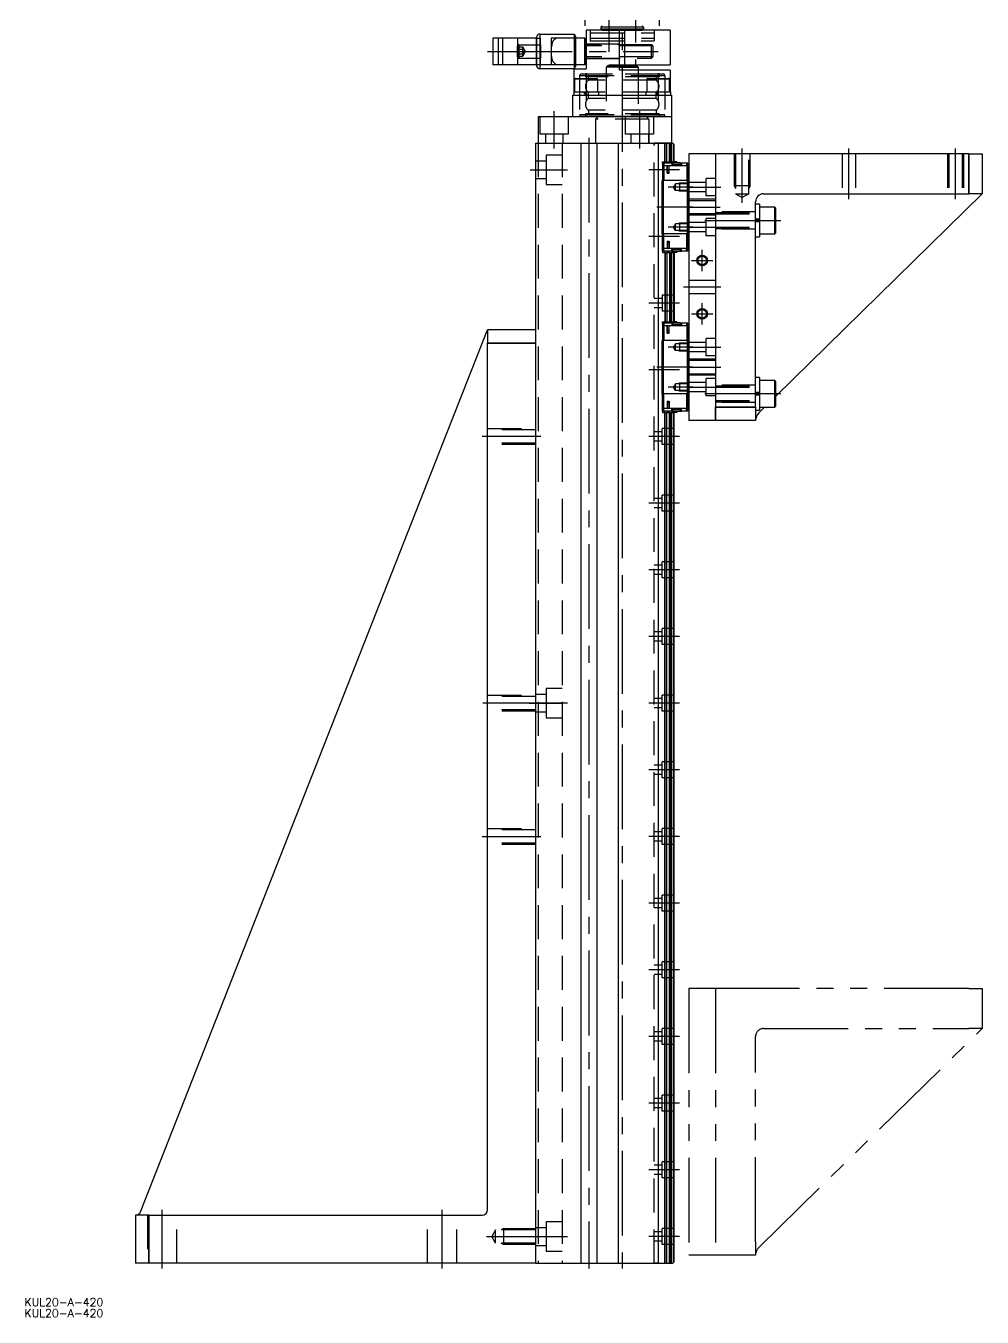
# Model space of a CAD drawing. Extents: x -41 to 506, y -20 to 733.
# Drawn here: x -41.2 to 317.5, y -20.2 to 464 of the extents above; entities that cross this region are included whole.
import ezdxf

# ---------------------------------------------------------------- set-up
doc = ezdxf.new("R2010")
doc.units = 0
for name, pattern in [('CENTER', [50.8, 31.75, -6.35, 6.35, -6.35]), ('DASHED', [19.05, 12.7, -6.35]), ('PHANTOM', [63.5, 31.75, -6.35, 6.35, -6.35, 6.35, -6.35])]:
    doc.linetypes.add(name, pattern=pattern)
doc.layers.get('0').update_dxf_attribs({"linetype": 'CONTINUOUS'})
doc.layers.add('CENTER', color=1, linetype='CENTER')
doc.styles.get("Standard").update_dxf_attribs({"font": 'txt.shx', "height": 3, "bigfont": 'bigfont.shx'})

msp = doc.modelspace()

# ---------------------------------------------------------------- linework, layer by layer
at = {"color": 3, "linetype": 'DASHED'}
for p, q in [((187.5, 489.5), (187.5, 449.4)), ((177.5, 467), (177.5, 449.28)), ((170.5, 462.4), (170.5, 458.4)), ((170.5, 461.4), (194.5, 461.4)), ((181.5, 449.4), (181.5, 462.4)), ((183.5, 449.4), (183.5, 462.4)), ((194.5, 462.4), (194.5, 458.4)), ((136, 459.4), (136, 449.4)), ((137.58, 459.4), (137.58, 449.4)), ((143.2, 452.4), (143.2, 456.4)), ((143.2, 456.13), (145.2, 456.13)), ((143.2, 455.27), (143.2, 456.13)), ((143.2, 456.13), (143.2, 455.27)), ((143.2, 455.27), (145.2, 455.27)), ((143.2, 455.27), (145.2, 455.27)), ((143.2, 453.53), (143.2, 455.27)), ((143.2, 455.27), (143.2, 453.53)), ((143.7, 456.9), (143.7, 451.9)), ((143.7, 456.9), (151.84, 456.9)), ((145.2, 455.7), (145.2, 456.13)), ((145.2, 456.13), (145.2, 455.7)), ((145.2, 455.9), (146.07, 454.4)), ((145.2, 455.7), (145.2, 455.9)), ((145.2, 455.27), (145.2, 455.7)), ((145.2, 455.7), (145.2, 455.27)), ((145.2, 455.7), (145.2, 454.4)), ((145.2, 455.7), (145.2, 454.4)), ((145.2, 454.4), (145.2, 455.27)), ((145.2, 455.27), (145.2, 454.4)), ((150.25, 459.4), (151.84, 459.4)), ((151.84, 449.4), (151.84, 459.4)), ((151.84, 456.9), (151.84, 451.9)), ((155.79, 459.4), (155.79, 449.4)), ((158.14, 459.4), (155.79, 459.4)), ((165, 459.4), (158.14, 459.4)), ((181.5, 457.15), (169, 457.15)), ((193.51, 456.9), (169, 456.9)), ((193.94, 456.47), (169, 456.47)), ((170.5, 459.4), (181.5, 459.4)), ((170.5, 458.4), (194.5, 458.4)), ((170.7, 459.4), (194.5, 459.4)), ((193.94, 456.47), (193.51, 456.9)), ((193.51, 451.9), (193.51, 456.9)), ((193.94, 456.47), (193.94, 452.33)), ((143.2, 453.53), (145.2, 453.53)), ((143.2, 453.53), (145.2, 453.53)), ((143.2, 452.67), (143.2, 453.53)), ((143.2, 453.53), (143.2, 452.67)), ((143.2, 452.67), (145.2, 452.67)), ((143.7, 451.9), (151.84, 451.9)), ((146.07, 454.4), (145.2, 452.9)), ((145.2, 453.53), (145.2, 454.4)), ((145.2, 454.4), (145.2, 453.53)), ((145.2, 453.1), (145.2, 454.4)), ((145.2, 454.4), (145.2, 453.1)), ((145.2, 453.1), (145.2, 453.53)), ((145.2, 453.53), (145.2, 453.1)), ((145.2, 452.67), (145.2, 453.1)), ((145.2, 453.1), (145.2, 452.67)), ((145.2, 453.1), (145.2, 452.9)), ((193.94, 452.33), (169, 452.33)), ((169, 451.9), (193.51, 451.9)), ((181.5, 451.65), (169, 451.65)), ((193.51, 451.9), (193.94, 452.33)), ((158.14, 449.4), (150.25, 449.4)), ((165, 449.4), (158.14, 449.4)), ((197.87, 445.9), (167.1, 445.9)), ((196.26, 445.9), (168.7, 445.9)), ((168.7, 445.9), (168.7, 444.84)), ((177, 449), (176.5, 448.5)), ((176.5, 448.5), (176.5, 430.3)), ((181.5, 448.5), (176.5, 448.5)), ((181.5, 449), (177, 449)), ((177.2, 449), (181.5, 449)), ((181.5, 449.3), (177.5, 449.3)), ((188.5, 447.4), (188.5, 430.3)), ((196.3, 445.9), (196.3, 444.84)), ((166.5, 445.3), (166.5, 430.6)), ((198.48, 445.3), (166.52, 445.3)), ((196.3, 444.84), (168.7, 444.84)), ((169.82, 443.57), (169.82, 444.84)), ((195.18, 443.57), (169.82, 443.57)), ((195.18, 444.84), (195.18, 443.57)), ((198.5, 445.3), (198.5, 430.6)), ((195.18, 439.09), (169.82, 439.09)), ((169.82, 436.81), (169.82, 439.09)), ((195.18, 436.81), (169.82, 436.81)), ((195.18, 436.81), (195.18, 439.09)), ((196.3, 431.06), (168.7, 431.06)), ((168.7, 431.06), (168.7, 430)), ((195.18, 432.33), (169.82, 432.33)), ((169.82, 432.33), (169.82, 431.06)), ((195.18, 432.33), (195.18, 431.06)), ((196.3, 431.06), (196.3, 430)), ((151.75, 423.4), (151.75, 430)), ((162.25, 430), (162.25, 423.4)), ((198.48, 430.6), (166.52, 430.6)), ((173.5, 430), (172.5, 429)), ((192.5, 429), (172.5, 429)), ((172.5, 429), (172.5, 420)), ((183.75, 423.4), (183.75, 430)), ((192.5, 429), (191.5, 430)), ((192.5, 429), (192.5, 420)), ((194.25, 430), (194.25, 423.4)), ((162.25, 423.4), (151.75, 423.4)), ((153.7, 423.4), (153.7, 420)), ((160.3, 420), (160.3, 423.4)), ((194.25, 423.4), (183.75, 423.4)), ((185.7, 423.4), (185.7, 420)), ((192.3, 423.4), (192.3, 420)), ((151, 420), (151, 0)), ((160, 420), (160, 0)), ((194.5, 0), (194.5, 420)), ((195, 420), (194.5, 419.5)), ((196, 420), (195, 420)), ((154, 413.3), (150, 413.3)), ((154, 415.5), (154, 404.5)), ((160, 415.5), (154, 415.5)), ((224.5, 416), (224.5, 404)), ((225.04, 416), (225.04, 401)), ((229.96, 401), (229.96, 416)), ((230.5, 404), (230.5, 416)), ((265, 416), (265, 401)), ((270, 416), (270, 401)), ((304.5, 416), (304.5, 401)), ((305.04, 416), (305.04, 401)), ((309.96, 416), (309.96, 401)), ((310.5, 416), (310.5, 401)), ((150, 406.7), (154, 406.7)), ((154, 404.5), (160, 404.5)), ((202.5, 404.73), (201.79, 403.5)), ((202.5, 402.27), (201.79, 403.5)), ((207.5, 404.73), (202.5, 404.73)), ((202.5, 402.27), (202.5, 404.73)), ((207.5, 402.27), (202.5, 402.27)), ((204, 405), (203.53, 404.73)), ((204, 402), (203.53, 402.27)), ((204, 405), (204, 402)), ((207.5, 405), (204, 405)), ((207.5, 402), (204, 402)), ((214, 405.25), (207.5, 405.25)), ((214, 400.25), (214, 406.75)), ((217.5, 406.75), (214, 406.75)), ((230.5, 404), (224.5, 404)), ((224.5, 404), (225.04, 403.06)), ((230.5, 404), (229.96, 403.06)), ((214, 401.75), (207.5, 401.75)), ((217.5, 399), (207.5, 399)), ((207.5, 398.46), (217.5, 398.46)), ((217.5, 400.25), (214, 400.25)), ((225.04, 401), (229.96, 401)), ((225.04, 401), (227.5, 399.58)), ((229.96, 401), (227.5, 399.58)), ((217.5, 393.54), (207.5, 393.54)), ((217.5, 393), (207.5, 393)), ((232.5, 394.25), (217.5, 394.25)), ((217.5, 394), (232.5, 394)), ((217.5, 393.46), (232.5, 393.46)), ((202.5, 389.73), (201.79, 388.5)), ((202.5, 387.27), (201.79, 388.5)), ((207.5, 389.73), (202.5, 389.73)), ((202.5, 387.27), (202.5, 389.73)), ((204, 390), (203.53, 389.73)), ((207.5, 390), (204, 390)), ((204, 390), (204, 387)), ((214, 390.25), (207.5, 390.25)), ((214, 385.25), (214, 391.75)), ((217.5, 391.75), (214, 391.75)), ((217.5, 388.54), (232.5, 388.54)), ((217.5, 388), (232.5, 388)), ((232.5, 387.75), (217.5, 387.75)), ((207.5, 387.27), (202.5, 387.27)), ((204, 387), (203.53, 387.27)), ((207.5, 387), (204, 387)), ((214, 386.75), (207.5, 386.75)), ((217.5, 385.25), (214, 385.25)), ((217.5, 368.5), (207.5, 368.5)), ((217.5, 363.5), (207.5, 363.5)), ((197.5, 361.75), (194.5, 361.75)), ((197.5, 363), (197.5, 357)), ((202, 363), (197.5, 363)), ((197.5, 358.25), (194.5, 358.25)), ((202, 357), (197.5, 357)), ((202.5, 344.73), (201.79, 343.5)), ((207.5, 344.73), (202.5, 344.73)), ((202.5, 342.27), (202.5, 344.73)), ((204, 345), (203.53, 344.73)), ((207.5, 345), (204, 345)), ((204, 345), (204, 342)), ((214, 345.25), (207.5, 345.25)), ((217.5, 346.75), (214, 346.75)), ((214, 340.25), (214, 346.75)), ((202.5, 342.27), (201.79, 343.5)), ((207.5, 342.27), (202.5, 342.27)), ((204, 342), (203.53, 342.27)), ((207.5, 342), (204, 342)), ((214, 341.75), (207.5, 341.75)), ((217.5, 339), (207.5, 339)), ((217.5, 340.25), (214, 340.25)), ((217.5, 338.46), (207.5, 338.46)), ((202.5, 329.73), (201.79, 328.5)), ((202.5, 327.27), (202.5, 329.73)), ((207.5, 329.73), (202.5, 329.73)), ((204, 330), (203.53, 329.73)), ((204, 330), (204, 327)), ((207.5, 330), (204, 330)), ((207.5, 333.54), (217.5, 333.54)), ((217.5, 333), (207.5, 333)), ((214, 330.25), (207.5, 330.25)), ((214, 325.25), (214, 331.75)), ((217.5, 331.75), (214, 331.75)), ((202.5, 327.27), (201.79, 328.5)), ((207.5, 327.27), (202.5, 327.27)), ((204, 327), (203.53, 327.27)), ((207.5, 327), (204, 327)), ((214, 326.75), (207.5, 326.75)), ((217.5, 325.25), (214, 325.25)), ((232.5, 329.25), (217.5, 329.25)), ((217.5, 329), (232.5, 329)), ((217.5, 328.46), (232.5, 328.46)), ((217.5, 323.54), (232.5, 323.54)), ((217.5, 323), (232.5, 323)), ((232.5, 322.75), (217.5, 322.75)), ((132, 313), (150, 313)), ((150, 312.46), (132, 312.46)), ((197.5, 311.75), (194.5, 311.75)), ((202, 313), (197.5, 313)), ((197.5, 307), (197.5, 313)), ((150, 307.54), (132, 307.54)), ((150, 307), (132, 307)), ((197.5, 308.25), (194.5, 308.25)), ((202, 307), (197.5, 307)), ((197.5, 286.75), (194.5, 286.75)), ((197.5, 282), (197.5, 288)), ((202, 288), (197.5, 288)), ((197.5, 283.25), (194.5, 283.25)), ((202, 282), (197.5, 282)), ((197.5, 261.75), (194.5, 261.75)), ((197.5, 257), (197.5, 263)), ((202, 263), (197.5, 263)), ((197.5, 258.25), (194.5, 258.25)), ((202, 257), (197.5, 257)), ((197.5, 232), (197.5, 238)), ((202, 238), (197.5, 238)), ((197.5, 236.75), (194.5, 236.75)), ((197.5, 233.25), (194.5, 233.25)), ((202, 232), (197.5, 232)), ((154, 213.3), (150, 213.3)), ((154, 215.5), (154, 206.7)), ((160, 215.5), (154, 215.5)), ((132, 213), (150, 213)), ((150, 212.46), (132, 212.46)), ((197.5, 211.75), (194.5, 211.75)), ((197.5, 208.25), (194.5, 208.25)), ((197.5, 207), (197.5, 213)), ((202, 213), (197.5, 213)), ((150, 207.54), (132, 207.54)), ((150, 207), (132, 207)), ((150, 206.7), (154, 206.7)), ((154, 206.7), (154, 204.5)), ((154, 204.5), (160, 204.5)), ((202, 207), (197.5, 207)), ((197.5, 186.75), (194.5, 186.75)), ((197.5, 182), (197.5, 188)), ((202, 188), (197.5, 188)), ((197.5, 183.25), (194.5, 183.25)), ((202, 182), (197.5, 182)), ((132, 163), (150, 163)), ((150, 162.46), (132, 162.46)), ((197.5, 161.75), (194.5, 161.75)), ((197.5, 157), (197.5, 163)), ((202, 163), (197.5, 163)), ((150, 157.54), (132, 157.54)), ((150, 157), (132, 157)), ((197.5, 158.25), (194.5, 158.25)), ((202, 157), (197.5, 157)), ((197.5, 136.75), (194.5, 136.75)), ((197.5, 132), (197.5, 138)), ((202, 138), (197.5, 138)), ((197.5, 133.25), (194.5, 133.25)), ((202, 132), (197.5, 132)), ((197.5, 111.75), (194.5, 111.75)), ((197.5, 107), (197.5, 113)), ((202, 113), (197.5, 113)), ((197.5, 108.25), (194.5, 108.25)), ((202, 107), (197.5, 107)), ((197.5, 82), (197.5, 88)), ((202, 88), (197.5, 88)), ((197.5, 86.75), (194.5, 86.75)), ((197.5, 83.25), (194.5, 83.25)), ((202, 82), (197.5, 82)), ((197.5, 57), (197.5, 63)), ((202, 63), (197.5, 63)), ((197.5, 61.75), (194.5, 61.75)), ((197.5, 58.25), (194.5, 58.25)), ((202, 57), (197.5, 57)), ((197.5, 36.75), (194.5, 36.75)), ((202, 38), (197.5, 38)), ((197.5, 32), (197.5, 38)), ((197.5, 33.25), (194.5, 33.25)), ((202, 32), (197.5, 32)), ((4.5, 18), (4.5, 0)), ((15.5, 0), (15.5, 18)), ((109.5, 0), (109.5, 18)), ((120.5, 0), (120.5, 18)), ((154, 15.5), (154, 6.7)), ((160, 15.5), (154, 15.5)), ((135, 12.46), (133.58, 10)), ((135, 7.54), (133.58, 10)), ((150, 12.46), (135, 12.46)), ((135, 7.54), (135, 12.46)), ((138, 13), (137.06, 12.46)), ((138, 13), (150, 13)), ((138, 13), (138, 7)), ((154, 13.3), (150, 13.3)), ((197.5, 11.75), (194.5, 11.75)), ((197.5, 7), (197.5, 13)), ((202, 13), (197.5, 13)), ((150, 7.54), (135, 7.54)), ((138, 7), (137.06, 7.54)), ((150, 7), (138, 7)), ((150, 6.7), (154, 6.7)), ((154, 6.7), (154, 4.5)), ((197.5, 8.25), (194.5, 8.25)), ((202, 7), (197.5, 7)), ((154, 4.5), (160, 4.5)), ((196, 0), (194.5, 0))]:
    msp.add_line(p, q, dxfattribs=at)
at = {"color": 7, "linetype": 'CONTINUOUS'}
for p, q in [((196.5, 464), (196.5, 476.5)), ((168.5, 466.5), (168.5, 464)), ((151.64, 460.9), (151.64, 447.9)), ((151.64, 460.9), (164.5, 460.9)), ((164.5, 460.9), (164.5, 447.9)), ((164.5, 460.9), (165, 460.03)), ((165, 460.03), (165, 448.77)), ((181.5, 462.4), (169, 462.4)), ((169, 462.4), (169, 457.34)), ((175, 464), (174.5, 463.5)), ((190.5, 463.5), (174.5, 463.5)), ((174.5, 463.5), (174.5, 462.9)), ((174.5, 462.9), (182.5, 462.9)), ((174.5, 462.9), (175, 462.4)), ((175, 462.4), (190, 462.4)), ((182.5, 462.9), (190.5, 462.9)), ((200.5, 462.4), (183.5, 462.4)), ((190, 464), (190.5, 463.5)), ((190.5, 462.9), (190, 462.4)), ((190.5, 463.5), (190.5, 462.9)), ((200.5, 462.4), (200.5, 449.4)), ((134, 459.4), (134, 449.4)), ((136, 459.4), (134, 459.4)), ((137.58, 459.4), (136, 459.4)), ((143.22, 459.4), (137.58, 459.4)), ((143.22, 459.4), (143.22, 449.4)), ((150.25, 459.4), (143.22, 459.4)), ((150.25, 459.4), (150.25, 449.4)), ((150.38, 459.93), (150.38, 449.4)), ((168.5, 459.4), (165, 459.4)), ((168.5, 449.4), (168.5, 459.4)), ((168.5, 459.4), (168.5, 449.4)), ((169, 458.9), (168.5, 459.4)), ((169, 458.9), (169, 449.9)), ((169, 458.9), (169, 457.34)), ((169, 451.46), (169, 447.9)), ((136, 449.4), (134, 449.4)), ((137.58, 449.4), (136, 449.4)), ((143.22, 449.4), (137.58, 449.4)), ((150.25, 449.4), (143.22, 449.4)), ((150.38, 449.4), (150.38, 448.87)), ((164.5, 447.9), (151.64, 447.9)), ((164.5, 447.9), (165, 448.77)), ((164.5, 439.3), (164.5, 447.9)), ((164.5, 447.9), (168.98, 447.9)), ((168.5, 449.4), (165, 449.4)), ((169, 449.9), (168.5, 449.4)), ((181.5, 447.4), (181.5, 449.4)), ((181.5, 449.4), (187.53, 449.4)), ((181.5, 449.3), (187.5, 449.3)), ((181.5, 449), (188, 449)), ((181.5, 448.5), (188.5, 448.5)), ((200.5, 447.4), (181.5, 447.4)), ((187.5, 449.4), (187.5, 449.3)), ((187.53, 449.4), (200.5, 449.4)), ((188, 449), (188.5, 448.5)), ((188.5, 448.5), (188.5, 447.4)), ((200.5, 447.4), (200.5, 439.3)), ((173.25, 444.05), (164.75, 444.05)), ((164.75, 439.3), (164.75, 444.05)), ((165, 444.3), (173, 444.3)), ((173.25, 444.05), (173.25, 439.3)), ((200.25, 444.05), (191.75, 444.05)), ((191.75, 444.05), (191.75, 439.3)), ((192, 444.3), (200, 444.3)), ((200.25, 439.3), (200.25, 444.05)), ((164, 438), (201, 438)), ((164, 430), (164, 438)), ((164.41, 439.3), (173.6, 439.3)), ((164.41, 439.3), (164.41, 438)), ((168.85, 438), (168.1, 439.3)), ((169.34, 438), (168.58, 439.3)), ((173.6, 439.3), (173.6, 438)), ((191.41, 439.3), (200.6, 439.3)), ((191.41, 439.3), (191.41, 438)), ((195.85, 438), (195.1, 439.3)), ((196.34, 438), (195.58, 439.3)), ((200.6, 439.3), (200.6, 438)), ((201, 438), (201, 430)), ((151, 430), (201, 430)), ((151, 430), (151, 420)), ((197.87, 430), (167.1, 430)), ((196.26, 430), (168.7, 430)), ((173.51, 430), (191.49, 430)), ((188.75, 430), (176.25, 430)), ((201, 430), (201, 420)), ((150, 420), (150, 0)), ((150, 420), (150, 0)), ((150, 420), (201.5, 420)), ((150, 420), (166.7, 420)), ((151, 420), (201, 420)), ((167, 420), (167, 0)), ((173, 420), (173, 0)), ((173.3, 420), (180, 420)), ((181, 420), (181, 0)), ((194.5, 420), (194.99, 420)), ((195, 420), (194.5, 420)), ((194.99, 420), (198.45, 420)), ((198.45, 420), (195, 420)), ((196, 420), (196, 0)), ((198.44, 412.95), (198.44, 420)), ((198.45, 420), (201, 420)), ((201.05, 420), (198.45, 420)), ((198.65, 412.95), (198.65, 420)), ((199.2, 412.95), (199.2, 420)), ((200.2, 412.95), (200.2, 420)), ((200.75, 412.95), (200.75, 420)), ((200.96, 412.95), (200.96, 420)), ((201, 420), (201.05, 420)), ((202, 419.5), (201.5, 420)), ((201.7, 412.95), (201.7, 419.8)), ((202, 412.95), (202, 419.5)), ((197.6, 412.45), (197.6, 412.95)), ((197.6, 412.95), (198.39, 412.95)), ((198.1, 412.45), (197.6, 412.45)), ((197.6, 412.45), (197.6, 411.45)), ((201.1, 412.45), (198.1, 412.45)), ((198.1, 412.45), (198.1, 411.45)), ((198.39, 412.95), (199.26, 412.95)), ((198.39, 412.45), (198.39, 412.95)), ((199.26, 412.95), (199.35, 412.95)), ((199.52, 412.45), (199.26, 412.95)), ((199.35, 412.95), (200.05, 412.95)), ((199.61, 412.45), (199.35, 412.95)), ((199.61, 412.45), (199.61, 412.45)), ((199.79, 412.45), (200.05, 412.95)), ((199.88, 412.45), (200.14, 412.95)), ((200.05, 412.95), (200.14, 412.95)), ((200.14, 412.95), (201.01, 412.95)), ((201.01, 412.45), (201.01, 412.95)), ((201.01, 412.95), (201.63, 412.95)), ((201.1, 412.45), (201.4, 412.45)), ((201.1, 412.45), (201.1, 411.45)), ((204.7, 412.05), (201.1, 412.05)), ((204.4, 412.65), (201.4, 412.65)), ((201.4, 412.65), (201.4, 412.05)), ((202.93, 412.95), (201.63, 412.95)), ((201.63, 412.95), (201.63, 412.65)), ((202.93, 412.95), (203.11, 412.65)), ((204.4, 412.05), (204.4, 412.65)), ((204.4, 412.45), (204.7, 412.45)), ((206.6, 412.45), (204.7, 412.45)), ((204.7, 412.45), (204.7, 411.45)), ((207.1, 412.45), (206.6, 412.45)), ((206.6, 412.45), (206.6, 411.45)), ((207.1, 412.45), (207.1, 411.45)), ((207.5, 416), (207.5, 316)), ((217.5, 416), (207.5, 416)), ((217.5, 416), (217.5, 321)), ((217.5, 416), (217.5, 316)), ((312.5, 416), (217.5, 416)), ((312.5, 416), (317.5, 416)), ((312.5, 401), (312.5, 416)), ((312.5, 416), (312.5, 401)), ((317.5, 416), (317.5, 401)), ((198.1, 411.45), (197.6, 411.45)), ((197.6, 411.45), (197.6, 405.95)), ((199.3, 411.45), (198.1, 411.45)), ((198.1, 411.45), (198.1, 405.95)), ((200.1, 411.45), (199.3, 411.45)), ((199.3, 408.75), (199.3, 411.45)), ((199.3, 410.65), (199.35, 410.65)), ((199.3, 410.19), (199.35, 410.19)), ((199.3, 408.75), (200.1, 408.75)), ((199.35, 411.1), (199.35, 410.05)), ((199.35, 410.05), (199.35, 409.25)), ((199.35, 410.05), (199.7, 410.05)), ((199.35, 409.25), (199.7, 409.25)), ((199.7, 410.05), (200.05, 410.05)), ((199.7, 409.25), (200.05, 409.25)), ((200.05, 410.05), (200.05, 411.1)), ((200.05, 410.65), (200.1, 410.65)), ((200.05, 410.19), (200.1, 410.19)), ((200.05, 409.25), (200.05, 410.05)), ((206.7, 411.45), (200.1, 411.45)), ((200.1, 408.75), (200.1, 411.45)), ((207.2, 411.45), (206.7, 411.45)), ((206.7, 411.45), (206.7, 405.95)), ((207.2, 411.45), (207.2, 405.95)), ((197.5, 386.05), (197.5, 405.95)), ((198, 405.95), (197.5, 405.95)), ((207, 405.95), (198, 405.95)), ((198, 386.05), (198, 405.95)), ((207, 386.05), (207, 405.95)), ((207.5, 405.95), (207, 405.95)), ((207.5, 386.05), (207.5, 405.95)), ((232.5, 321), (232.5, 398)), ((234, 397.11), (232.5, 397.11)), ((234, 397.11), (234, 391.49)), ((235.5, 401), (312.5, 401)), ((240, 325.03), (317.5, 401)), ((317.5, 401), (312.5, 401)), ((239.7, 396.01), (234, 396.01)), ((239.7, 391.46), (239.7, 396.01)), ((240, 395.71), (240, 391.44)), ((234, 391.49), (232.5, 391.49)), ((232.5, 391.25), (233.9, 391.25)), ((232.5, 390.78), (233.9, 390.78)), ((234, 390.54), (232.5, 390.54)), ((233.75, 390.78), (233.75, 391.25)), ((234, 391.41), (234, 391.49)), ((234, 391.46), (234, 390.54)), ((234, 390.62), (234, 390.54)), ((234, 390.54), (234, 384.91)), ((239.7, 386.01), (239.7, 391.46)), ((240, 391.44), (240, 386.31)), ((198, 386.05), (197.5, 386.05)), ((197.6, 380.55), (197.6, 386.05)), ((207, 386.05), (198, 386.05)), ((198.1, 380.55), (198.1, 386.05)), ((199.3, 383.25), (199.3, 380.55)), ((199.3, 383.25), (200.1, 383.25)), ((199.7, 382.75), (199.35, 382.75)), ((199.35, 382.75), (199.35, 381.95)), ((200.05, 382.75), (199.7, 382.75)), ((200.05, 381.95), (200.05, 382.75)), ((200.1, 383.25), (200.1, 380.55)), ((206.7, 380.55), (206.7, 386.05)), ((207.5, 386.05), (207, 386.05)), ((207.2, 380.55), (207.2, 386.05)), ((232.5, 384.91), (234, 384.91)), ((234, 386.01), (239.7, 386.01)), ((198.1, 380.55), (197.6, 380.55)), ((197.6, 379.55), (197.6, 380.55)), ((198.1, 379.55), (197.6, 379.55)), ((197.6, 379.55), (197.6, 379.05)), ((197.6, 379.05), (198.39, 379.05)), ((199.3, 380.55), (198.1, 380.55)), ((198.1, 379.55), (198.1, 380.55)), ((201.1, 379.55), (198.1, 379.55)), ((198.39, 379.55), (198.39, 379.05)), ((198.39, 379.05), (199.26, 379.05)), ((198.44, 379.05), (198.44, 352.95)), ((198.65, 379.05), (198.65, 352.95)), ((199.2, 379.05), (199.2, 352.95)), ((199.52, 379.55), (199.26, 379.05)), ((199.26, 379.05), (199.35, 379.05)), ((199.3, 381.81), (199.35, 381.81)), ((199.3, 381.35), (199.35, 381.35)), ((200.1, 380.55), (199.3, 380.55)), ((199.35, 381.95), (199.35, 380.9)), ((199.7, 381.95), (199.35, 381.95)), ((199.61, 379.55), (199.35, 379.05)), ((199.35, 379.05), (200.05, 379.05)), ((199.61, 379.55), (199.61, 379.55)), ((200.05, 381.95), (199.7, 381.95)), ((199.79, 379.55), (200.05, 379.05)), ((199.88, 379.55), (200.14, 379.05)), ((200.05, 380.9), (200.05, 381.95)), ((200.05, 381.81), (200.1, 381.81)), ((200.05, 381.35), (200.1, 381.35)), ((200.05, 379.05), (200.14, 379.05)), ((206.7, 380.55), (200.1, 380.55)), ((200.14, 379.05), (201.01, 379.05)), ((200.2, 379.05), (200.2, 352.95)), ((200.75, 379.05), (200.75, 352.95)), ((200.96, 379.05), (200.96, 352.95)), ((201.01, 379.55), (201.01, 379.05)), ((201.01, 379.05), (201.63, 379.05)), ((201.1, 379.55), (201.1, 380.55)), ((204.7, 379.95), (201.1, 379.95)), ((201.1, 379.55), (201.4, 379.55)), ((201.4, 379.95), (201.4, 379.35)), ((204.4, 379.35), (201.4, 379.35)), ((201.63, 379.05), (201.63, 379.35)), ((202.93, 379.05), (201.63, 379.05)), ((201.7, 379.05), (201.7, 352.95)), ((202, 379.05), (202, 352.95)), ((202.93, 379.05), (203.11, 379.35)), ((204.4, 379.35), (204.4, 379.95)), ((204.4, 379.55), (204.7, 379.55)), ((204.7, 379.55), (204.7, 380.55)), ((206.6, 379.55), (204.7, 379.55)), ((206.6, 379.55), (206.6, 380.55)), ((207.1, 379.55), (206.6, 379.55)), ((207.2, 380.55), (206.7, 380.55)), ((207.1, 379.55), (207.1, 380.55)), ((1.86, 19.27), (132, 350)), ((150, 350), (132, 350)), ((132, 350), (132, 345)), ((197.6, 352.45), (197.6, 352.95)), ((197.6, 352.95), (198.39, 352.95)), ((198.1, 352.45), (197.6, 352.45)), ((197.6, 352.45), (197.6, 351.45)), ((197.6, 351.45), (197.6, 345.95)), ((198.1, 351.45), (197.6, 351.45)), ((201.1, 352.45), (198.1, 352.45)), ((198.1, 352.45), (198.1, 351.45)), ((198.1, 351.45), (198.1, 345.95)), ((199.3, 351.45), (198.1, 351.45)), ((198.39, 352.45), (198.39, 352.95)), ((198.39, 352.95), (199.26, 352.95)), ((199.26, 352.95), (199.35, 352.95)), ((199.52, 352.45), (199.26, 352.95)), ((199.3, 348.75), (199.3, 351.45)), ((200.1, 351.45), (199.3, 351.45)), ((199.3, 350.65), (199.35, 350.65)), ((199.3, 350.19), (199.35, 350.19)), ((199.3, 348.75), (200.1, 348.75)), ((199.35, 352.95), (200.05, 352.95)), ((199.61, 352.45), (199.35, 352.95)), ((199.35, 351.1), (199.35, 350.05)), ((199.35, 350.05), (199.35, 349.25)), ((199.35, 350.05), (199.7, 350.05)), ((199.35, 349.25), (199.7, 349.25)), ((199.61, 352.45), (199.61, 352.45)), ((199.7, 350.05), (200.05, 350.05)), ((199.7, 349.25), (200.05, 349.25)), ((199.79, 352.45), (200.05, 352.95)), ((199.88, 352.45), (200.14, 352.95)), ((200.05, 352.95), (200.14, 352.95)), ((200.05, 350.05), (200.05, 351.1)), ((200.05, 350.65), (200.1, 350.65)), ((200.05, 350.19), (200.1, 350.19)), ((200.05, 349.25), (200.05, 350.05)), ((206.7, 351.45), (200.1, 351.45)), ((200.1, 348.75), (200.1, 351.45)), ((200.14, 352.95), (201.01, 352.95)), ((201.01, 352.45), (201.01, 352.95)), ((201.01, 352.95), (201.63, 352.95)), ((201.1, 352.45), (201.4, 352.45)), ((201.1, 352.45), (201.1, 351.45)), ((204.7, 352.05), (201.1, 352.05)), ((204.4, 352.65), (201.4, 352.65)), ((201.4, 352.65), (201.4, 352.05)), ((202.93, 352.95), (201.63, 352.95)), ((201.63, 352.95), (201.63, 352.65)), ((202.93, 352.95), (203.11, 352.65)), ((204.4, 352.05), (204.4, 352.65)), ((204.4, 352.45), (204.7, 352.45)), ((206.6, 352.45), (204.7, 352.45)), ((204.7, 352.45), (204.7, 351.45)), ((207.1, 352.45), (206.6, 352.45)), ((206.6, 352.45), (206.6, 351.45)), ((206.7, 351.45), (206.7, 345.95)), ((207.2, 351.45), (206.7, 351.45)), ((207.1, 352.45), (207.1, 351.45)), ((207.2, 351.45), (207.2, 345.95)), ((132, 20), (132, 345)), ((150, 345), (132, 345)), ((132, 345), (150, 345)), ((197.5, 326.05), (197.5, 345.95)), ((198, 345.95), (197.5, 345.95)), ((198, 326.05), (198, 345.95)), ((207, 345.95), (198, 345.95)), ((207, 326.05), (207, 345.95)), ((207.5, 345.95), (207, 345.95)), ((207.5, 326.05), (207.5, 345.95)), ((234, 332.11), (232.5, 332.11)), ((234, 332.11), (234, 326.49)), ((239.7, 331.01), (234, 331.01)), ((239.7, 326.46), (239.7, 331.01)), ((240, 330.71), (240, 326.44)), ((198, 326.05), (197.5, 326.05)), ((197.6, 320.55), (197.6, 326.05)), ((207, 326.05), (198, 326.05)), ((198.1, 320.55), (198.1, 326.05)), ((206.7, 320.55), (206.7, 326.05)), ((207.5, 326.05), (207, 326.05)), ((207.2, 320.55), (207.2, 326.05)), ((234, 326.49), (232.5, 326.49)), ((232.5, 326.25), (233.9, 326.25)), ((232.5, 325.78), (233.9, 325.78)), ((234, 325.54), (232.5, 325.54)), ((233.75, 325.78), (233.75, 326.25)), ((234, 326.41), (234, 326.49)), ((234, 326.46), (234, 325.54)), ((234, 325.62), (234, 325.54)), ((234, 325.54), (234, 319.91)), ((239.7, 321.01), (239.7, 326.46)), ((240, 326.44), (240, 321.31)), ((197.6, 319.55), (197.6, 320.55)), ((198.1, 320.55), (197.6, 320.55)), ((198.1, 319.55), (198.1, 320.55)), ((199.3, 320.55), (198.1, 320.55)), ((199.3, 323.25), (200.1, 323.25)), ((199.3, 323.25), (199.3, 320.55)), ((199.3, 321.81), (199.35, 321.81)), ((199.3, 321.35), (199.35, 321.35)), ((200.1, 320.55), (199.3, 320.55)), ((199.35, 322.75), (199.35, 321.95)), ((199.7, 322.75), (199.35, 322.75)), ((199.35, 321.95), (199.35, 320.9)), ((199.7, 321.95), (199.35, 321.95)), ((200.05, 322.75), (199.7, 322.75)), ((200.05, 321.95), (199.7, 321.95)), ((200.05, 321.95), (200.05, 322.75)), ((200.05, 320.9), (200.05, 321.95)), ((200.05, 321.81), (200.1, 321.81)), ((200.05, 321.35), (200.1, 321.35)), ((200.1, 323.25), (200.1, 320.55)), ((206.7, 320.55), (200.1, 320.55)), ((201.1, 319.55), (201.1, 320.55)), ((204.7, 319.95), (201.1, 319.95)), ((201.4, 319.95), (201.4, 319.35)), ((204.4, 319.35), (204.4, 319.95)), ((204.7, 319.55), (204.7, 320.55)), ((206.6, 319.55), (206.6, 320.55)), ((207.2, 320.55), (206.7, 320.55)), ((207.1, 319.55), (207.1, 320.55)), ((217.5, 316), (217.5, 321)), ((217.5, 321), (232.5, 321)), ((232.5, 321), (217.5, 321)), ((232.5, 321), (232.5, 316)), ((232.5, 319.91), (234, 319.91)), ((233.7, 318.86), (235.9, 321.01)), ((234, 321.01), (239.7, 321.01)), ((197.6, 319.55), (197.6, 319.05)), ((198.1, 319.55), (197.6, 319.55)), ((197.6, 319.05), (198.39, 319.05)), ((201.1, 319.55), (198.1, 319.55)), ((198.39, 319.55), (198.39, 319.05)), ((198.39, 319.05), (199.26, 319.05)), ((198.44, 0), (198.44, 319.05)), ((198.65, 0), (198.65, 319.05)), ((199.2, 0), (199.2, 319.05)), ((199.52, 319.55), (199.26, 319.05)), ((199.26, 319.05), (199.35, 319.05)), ((199.61, 319.55), (199.35, 319.05)), ((199.35, 319.05), (200.05, 319.05)), ((199.61, 319.55), (199.61, 319.55)), ((199.79, 319.55), (200.05, 319.05)), ((199.88, 319.55), (200.14, 319.05)), ((200.05, 319.05), (200.14, 319.05)), ((200.14, 319.05), (201.01, 319.05)), ((200.2, 0), (200.2, 319.05)), ((200.75, 0), (200.75, 319.05)), ((200.96, 0), (200.96, 319.05)), ((201.01, 319.55), (201.01, 319.05)), ((201.01, 319.05), (201.63, 319.05)), ((201.1, 319.55), (201.4, 319.55)), ((204.4, 319.35), (201.4, 319.35)), ((201.63, 319.05), (201.63, 319.35)), ((202.93, 319.05), (201.63, 319.05)), ((201.7, 0.2), (201.7, 319.05)), ((202, 0.5), (202, 319.05)), ((202.93, 319.05), (203.11, 319.35)), ((204.4, 319.55), (204.7, 319.55)), ((206.6, 319.55), (204.7, 319.55)), ((207.1, 319.55), (206.6, 319.55)), ((217.5, 316), (207.5, 316)), ((232.5, 316), (217.5, 316)), ((5, 18), (0, 18)), ((0, 18), (0, 0)), ((5, 18), (130, 18)), ((5, 18), (5, 0)), ((5, 0), (5, 18)), ((150, 0), (0, 0)), ((202, 0.5), (201.5, 0)), ((150, 0), (201.5, 0))]:
    msp.add_line(p, q, dxfattribs=at)
at = {"color": 3, "linetype": 'PHANTOM'}
for p, q in [((207.5, 103), (207.5, 3)), ((217.5, 103), (207.5, 103)), ((217.5, 103), (217.5, 3)), ((217.5, 103), (217.5, 8)), ((312.5, 103), (217.5, 103)), ((312.5, 103), (317.5, 103)), ((317.5, 103), (317.5, 88)), ((233.7, 5.86), (317.5, 88)), ((235.5, 88), (312.5, 88)), ((317.5, 88), (312.5, 88)), ((232.5, 8), (232.5, 85)), ((232.5, 8), (232.5, 3)), ((217.5, 3), (207.5, 3)), ((232.5, 3), (217.5, 3))]:
    msp.add_line(p, q, dxfattribs=at)
at = {"color": 3, "linetype": 'CONTINUOUS'}
for centre in [(212.5, 376), (212.5, 356)]:
    msp.add_circle(centre, 2, dxfattribs=at)
at = {"color": 7, "linetype": 'CONTINUOUS'}
for centre in [(212.5, 376), (212.5, 356)]:
    msp.add_circle(centre, 1.62, dxfattribs=at)
for centre, radius, start, end in [((151.64, 459.6), 1.3, 90, 165.4299), ((171.64, 454.4), 21.97, 165.4299, 166.8456), ((171.64, 454.4), 21.97, 193.1544, 194.5701), ((151.64, 449.2), 1.3, 194.5701, 270), ((187.8, 449.3), 0.3, 180, 270), ((165, 444.05), 0.25, 90, 180), ((173, 444.05), 0.25, 0, 90), ((192, 444.05), 0.25, 90, 180), ((200, 444.05), 0.25, 0, 90), ((199.7, 411.1), 0.35, 90, 180), ((199.7, 411.1), 0.35, 0, 90), ((235.5, 398), 3, 90, 180), ((239.7, 395.71), 0.3, 0, 90), ((239.7, 386.31), 0.3, 270, 0), ((199.7, 380.9), 0.35, 180, 270), ((199.7, 380.9), 0.35, 270, 0), ((199.7, 351.1), 0.35, 90, 180), ((199.7, 351.1), 0.35, 0, 90), ((239.7, 330.71), 0.3, 0, 90), ((199.7, 320.9), 0.35, 180, 270), ((199.7, 320.9), 0.35, 270, 0), ((239.7, 321.31), 0.3, 270, 0), ((236.5, 316), 4, 134.428, 180), ((130, 20), 2, 270, 0), ((0, 20), 2, 270, 338.521)]:
    msp.add_arc(centre, radius, start, end, dxfattribs=at)
at = {"color": 3, "linetype": 'DASHED'}
for centre, radius, start, end in [((143.7, 456.4), 0.5, 90, 180), ((167.14, 454.33), 11.35, 161.4292, 195.9131), ((158.86, 456.74), 2.76, 105.1369, 154.1856), ((143.7, 452.4), 0.5, 180, 270), ((158.9, 452.12), 2.82, 198.6616, 254.4695), ((167.1, 445.3), 0.6, 90, 180), ((177.2, 449.3), 0.3, 270, 0), ((197.9, 445.3), 0.6, 360, 90), ((171.5, 441.33), 2.8, 126.8699, 233.1301), ((193.5, 441.33), 2.8, 306.8699, 53.1301), ((171.5, 434.57), 2.8, 126.8699, 233.1301), ((193.5, 434.57), 2.8, 306.8699, 53.1301), ((167.1, 430.6), 0.6, 180, 270), ((176.2, 430.3), 0.3, 270, 0), ((188.8, 430.3), 0.3, 180, 270), ((197.9, 430.6), 0.6, 270, 0)]:
    msp.add_arc(centre, radius, start, end, dxfattribs=at)
at = {"color": 3, "linetype": 'PHANTOM'}
for centre, radius, start in [((235.5, 85), 3, 90), ((236.5, 3), 4, 134.428)]:
    msp.add_arc(centre, radius, start, 180, dxfattribs=at)
at = {"layer": 'CENTER', "color": 1, "linetype": 'CENTER'}
for p, q in [((182.5, 499.3), (182.5, -2)), ((132, 454.4), (195.94, 454.4)), ((169, 446.3), (169, 436)), ((196, 446.3), (196, 436)), ((157, 418), (157, 432)), ((189, 432), (189, 418)), ((170, 422), (170, -2)), ((227.5, 397.58), (227.5, 418)), ((267.5, 399), (267.5, 418)), ((307.5, 399), (307.5, 418)), ((148, 410), (162, 410)), ((204, 410), (192.5, 410)), ((209, 403.5), (199.79, 403.5)), ((207.5, 403.5), (219.5, 403.5)), ((209, 396), (195.5, 396)), ((207.5, 396), (219.25, 396)), ((209, 388.5), (199.79, 388.5)), ((207.5, 388.5), (219.5, 388.5)), ((213.5, 391), (242, 391)), ((204, 385), (192.5, 385)), ((212.5, 372), (212.5, 380)), ((208.5, 376), (216.5, 376)), ((219.5, 366), (205.5, 366)), ((204, 360), (192.5, 360)), ((212.5, 352), (212.5, 360)), ((208.5, 356), (216.5, 356)), ((209, 343.5), (199.79, 343.5)), ((207.5, 343.5), (219.5, 343.5)), ((204, 335), (192.5, 335)), ((209, 336), (195.5, 336)), ((207.5, 336), (219.5, 336)), ((209, 328.5), (199.79, 328.5)), ((207.5, 328.5), (219.5, 328.5)), ((242, 326), (213.5, 326)), ((152, 310), (130, 310)), ((204, 310), (192.5, 310)), ((204, 285), (192.5, 285)), ((204, 260), (192.5, 260)), ((204, 235), (192.5, 235)), ((162, 210), (130, 210)), ((147.66, 210), (160, 210)), ((204, 210), (192.5, 210)), ((204, 185), (192.5, 185)), ((130, 160), (152, 160)), ((204, 160), (192.5, 160)), ((204, 135), (192.5, 135)), ((204, 110), (192.5, 110)), ((204, 85), (192.5, 85)), ((204, 60), (192.5, 60)), ((204, 35), (192.5, 35)), ((10, -2), (10, 20)), ((115, -2), (115, 20)), ((131.58, 10), (162, 10)), ((204, 10), (192.5, 10))]:
    msp.add_line(p, q, dxfattribs=at)

# ---------------------------------------------------------------- texts
at = {"color": 7, "linetype": 'CONTINUOUS'}
for p in [(-41.69, -16.11), (-41.69, -20.24)]:
    msp.add_text('KUL20-A-420', height=3, dxfattribs=at).set_placement(p)

doc.saveas('drawing.dxf')
